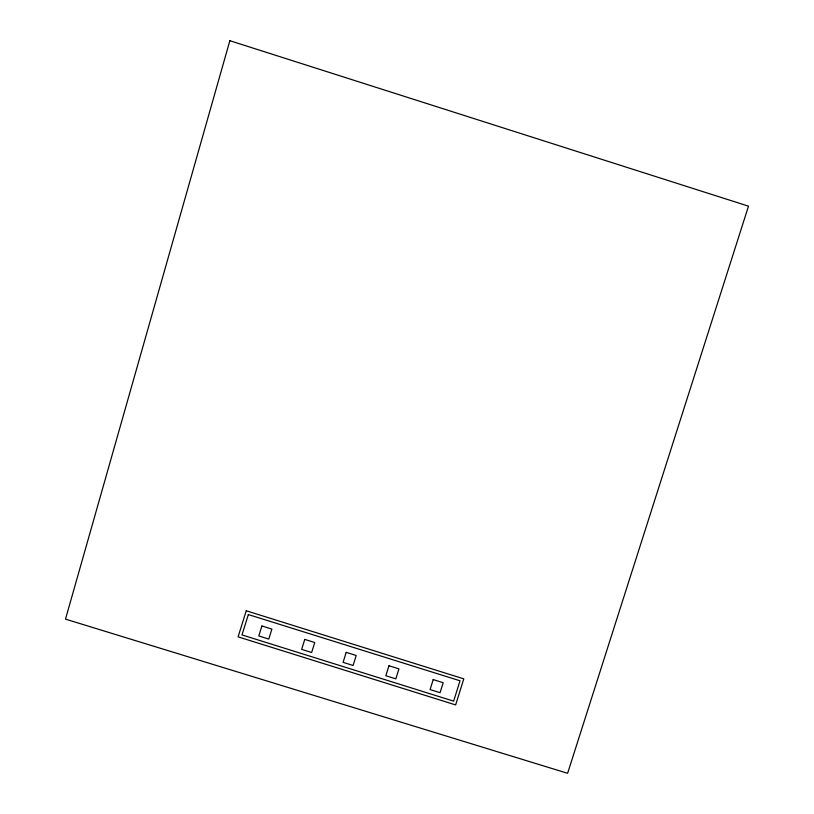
<?xml version="1.0" encoding="UTF-8"?>
<svg xmlns="http://www.w3.org/2000/svg" width="814" height="814" viewBox="0 0 814 814"><rect width="100%" height="100%" fill="white"/><g stroke="black" fill="none" stroke-linecap="round" stroke-linejoin="round"><path stroke-width="1.22" d="M229.853 40.7L65.496 619.139L567.612 773.3L748.504 206.166L229.853 40.7M246.255 610.775L238.095 636.843L455.637 704.914L463.797 678.856L246.255 610.775M248.362 614.56L241.982 634.92L453.642 701.149L460.012 680.789L248.362 614.56M261.904 625.986L258.781 635.968L268.762 639.092L271.886 629.11L261.904 625.986M304.772 639.397L301.648 649.379L311.63 652.502L314.753 642.521L304.772 639.397M346.215 652.37L343.091 662.352L353.073 665.476L356.196 655.494L346.215 652.37M388.97 665.75L385.846 675.732L395.828 678.856L398.952 668.874L388.97 665.75M433.201 679.588L430.077 689.57L440.069 692.694L443.192 682.712L433.201 679.588"/></g></svg>
